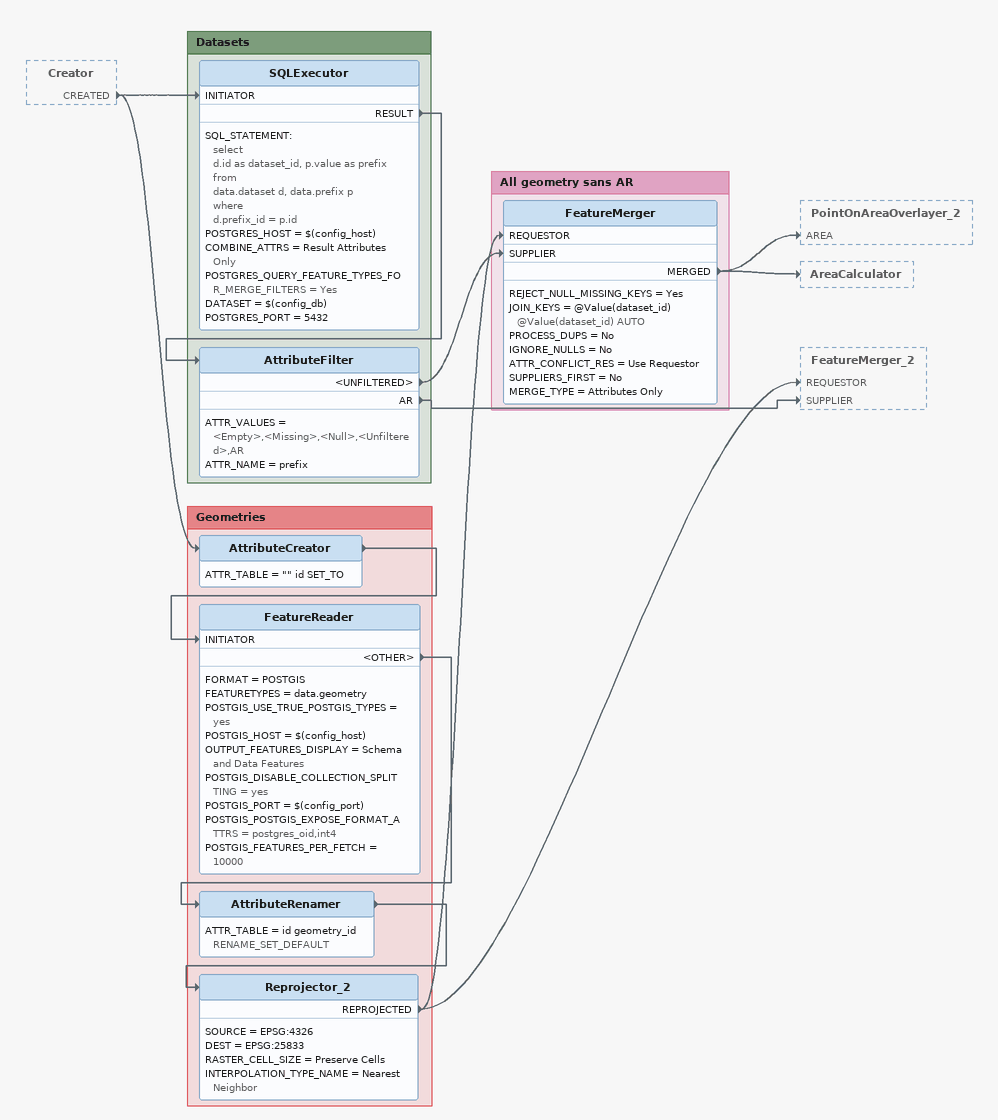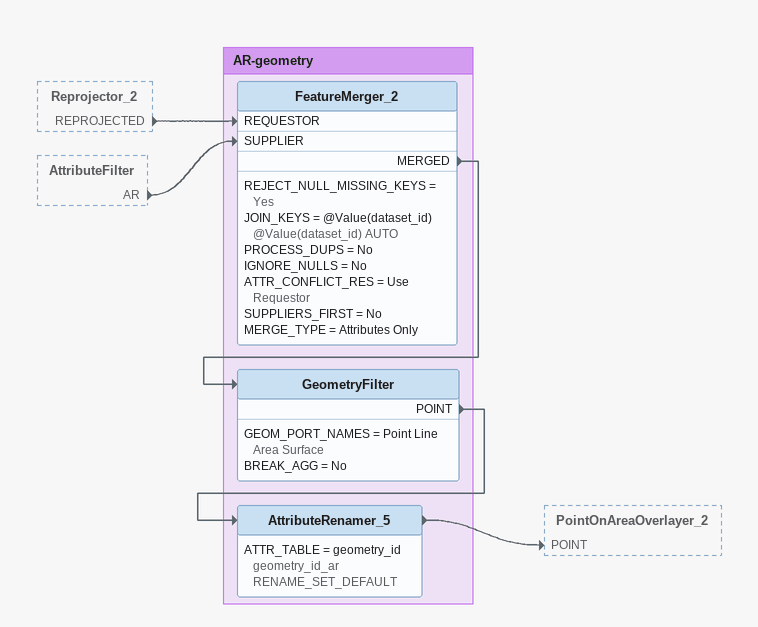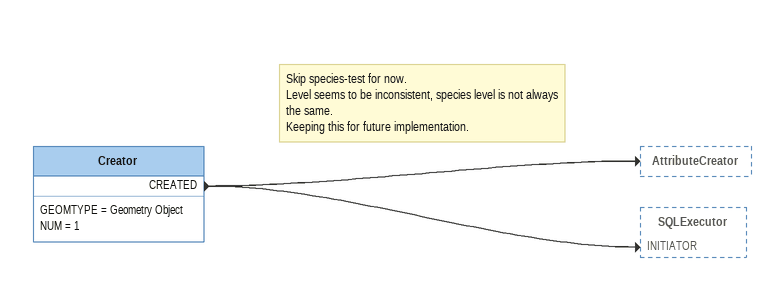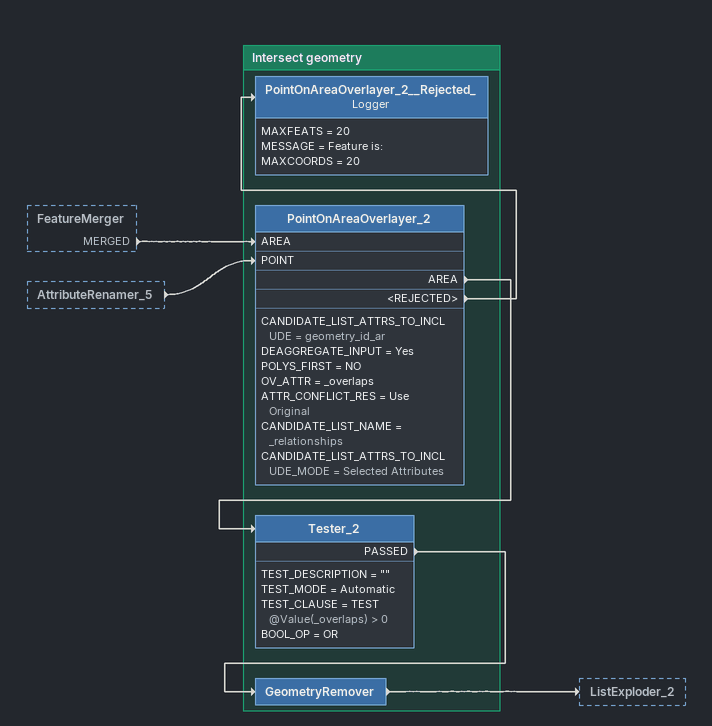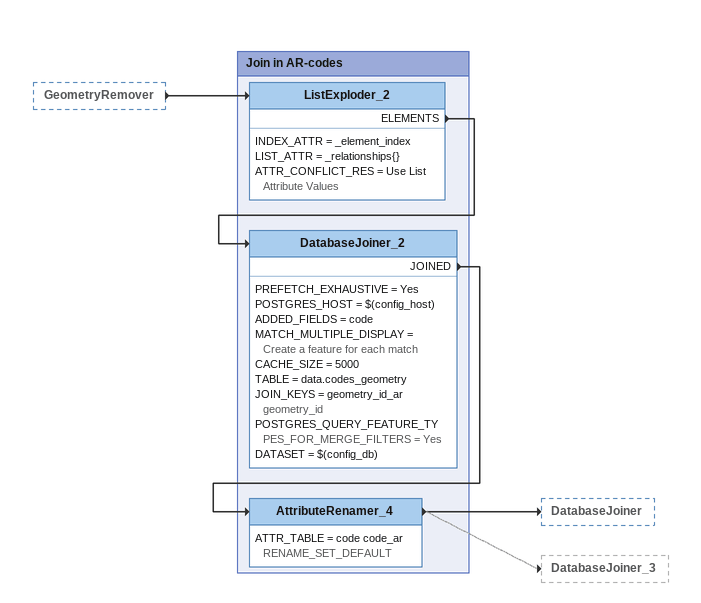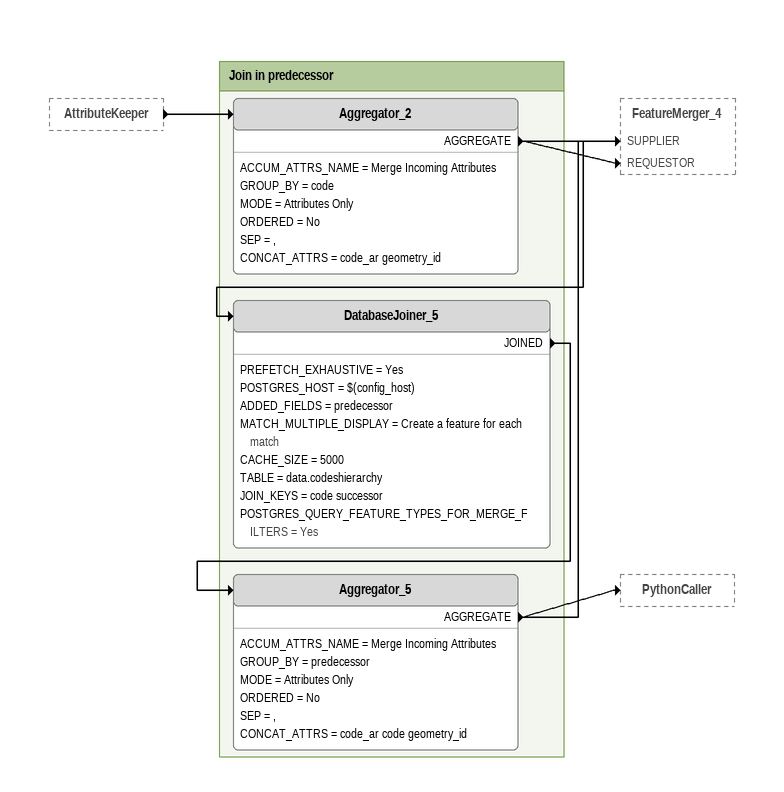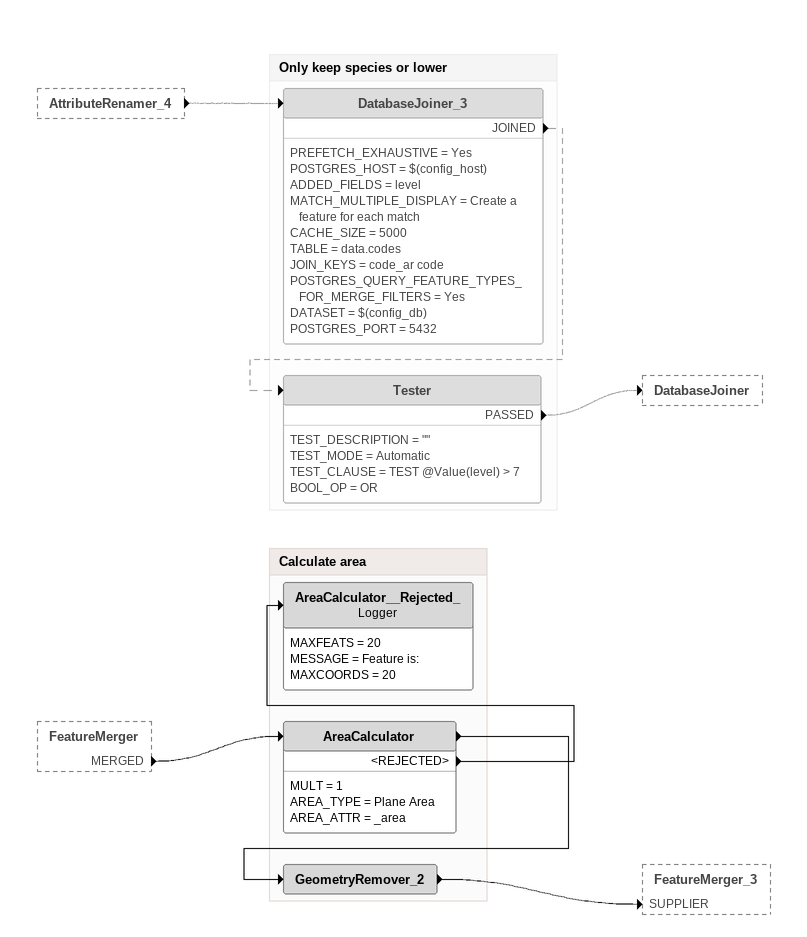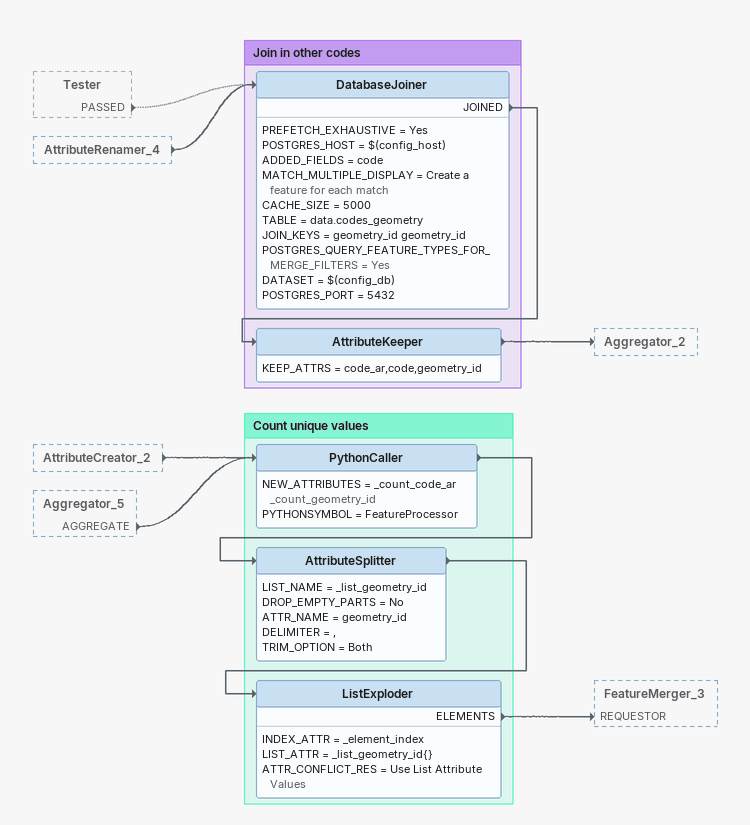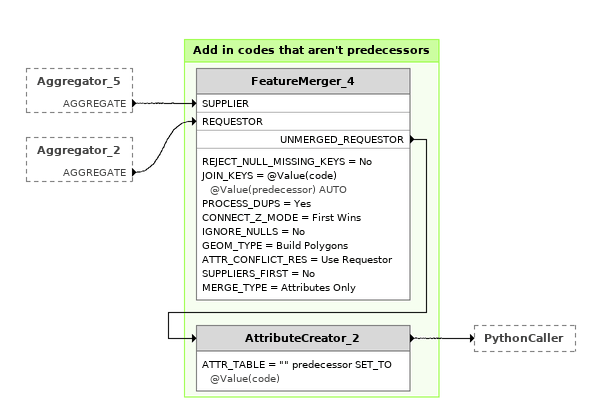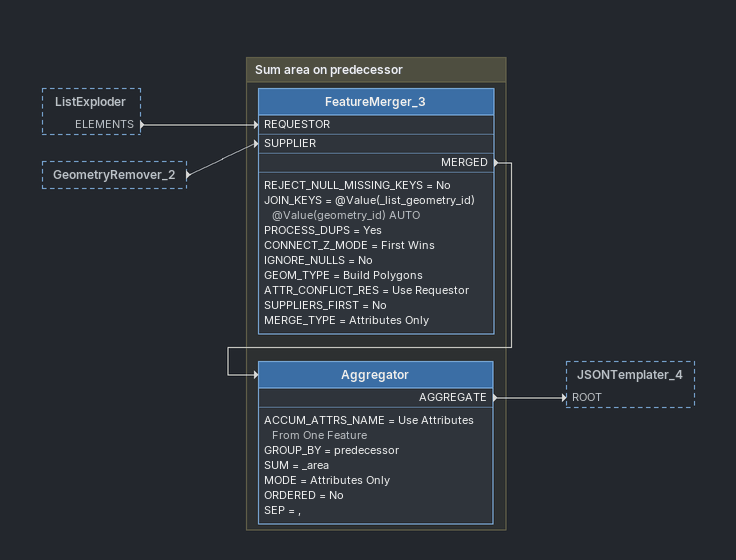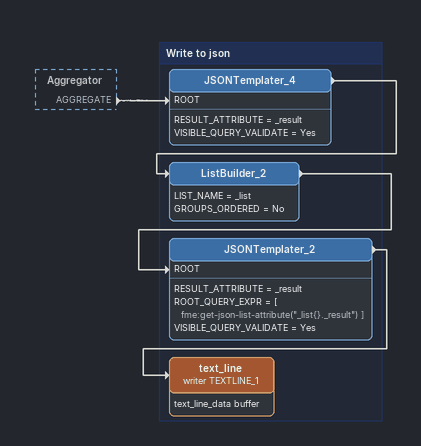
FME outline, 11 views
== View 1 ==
Creator [outside]
    CREATED -> AttributeCreator
    CREATED -> SQLExecutor [INITIATOR]

Bookmark: Datasets
SQLExecutor
    SQL_STATEMENT:
      select
      d.id as dataset_id, p.value as prefix
      from
      data.dataset d, data.prefix p
      where
      d.prefix_id = p.id
    POSTGRES_HOST = $(config_host)
    COMBINE_ATTRS = Result Attributes Only
    POSTGRES_QUERY_FEATURE_TYPES_FOR_MERGE_FILTERS = Yes
    DATASET = $(config_db)
    POSTGRES_PORT = 5432
    RESULT -> AttributeFilter
AttributeFilter
    ATTR_VALUES = <Empty>,<Missing>,<Null>,<Unfiltered>,AR
    ATTR_NAME = prefix
    <UNFILTERED> -> FeatureMerger [SUPPLIER]
    AR -> FeatureMerger_2 [SUPPLIER]

Bookmark: Geometries
AttributeCreator
    ATTR_TABLE = "" id SET_TO
    -> FeatureReader [INITIATOR]
FeatureReader
    FORMAT = POSTGIS
    FEATURETYPES = data.geometry
    POSTGIS_USE_TRUE_POSTGIS_TYPES = yes
    POSTGIS_HOST = $(config_host)
    OUTPUT_FEATURES_DISPLAY = Schema and Data Features
    POSTGIS_DISABLE_COLLECTION_SPLITTING = yes
    POSTGIS_PORT = $(config_port)
    POSTGIS_POSTGIS_EXPOSE_FORMAT_ATTRS = postgres_oid,int4
    POSTGIS_FEATURES_PER_FETCH = 10000
    <OTHER> -> AttributeRenamer
AttributeRenamer
    ATTR_TABLE = id geometry_id RENAME_SET_DEFAULT
    -> Reprojector_2
Reprojector_2
    SOURCE = EPSG:4326
    DEST = EPSG:25833
    RASTER_CELL_SIZE = Preserve Cells
    INTERPOLATION_TYPE_NAME = Nearest Neighbor
    REPROJECTED -> FeatureMerger_2 [REQUESTOR]
    REPROJECTED -> FeatureMerger [REQUESTOR]

Bookmark: All geometry sans AR
FeatureMerger
    REJECT_NULL_MISSING_KEYS = Yes
    JOIN_KEYS = @Value(dataset_id) @Value(dataset_id) AUTO
    PROCESS_DUPS = No
    IGNORE_NULLS = No
    ATTR_CONFLICT_RES = Use Requestor
    SUPPLIERS_FIRST = No
    MERGE_TYPE = Attributes Only
    MERGED -> PointOnAreaOverlayer_2 [AREA]
    MERGED -> AreaCalculator

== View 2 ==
Reprojector_2 [outside]
    REPROJECTED -> FeatureMerger_2 [REQUESTOR]
AttributeFilter [outside]
    AR -> FeatureMerger_2 [SUPPLIER]

Bookmark: AR-geometry
FeatureMerger_2
    REJECT_NULL_MISSING_KEYS = Yes
    JOIN_KEYS = @Value(dataset_id) @Value(dataset_id) AUTO
    PROCESS_DUPS = No
    IGNORE_NULLS = No
    ATTR_CONFLICT_RES = Use Requestor
    SUPPLIERS_FIRST = No
    MERGE_TYPE = Attributes Only
    MERGED -> GeometryFilter
GeometryFilter
    GEOM_PORT_NAMES = Point Line Area Surface
    BREAK_AGG = No
    POINT -> AttributeRenamer_5
AttributeRenamer_5
    ATTR_TABLE = geometry_id geometry_id_ar RENAME_SET_DEFAULT
    -> PointOnAreaOverlayer_2 [POINT]

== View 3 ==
Note: Skip species-test for now. / Level seems to be inconsistent, species level is not always the same. / Keeping this for future implementation.
Creator
    GEOMTYPE = Geometry Object
    NUM = 1
    CREATED -> AttributeCreator
    CREATED -> SQLExecutor [INITIATOR]

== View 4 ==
FeatureMerger [outside]
    MERGED -> PointOnAreaOverlayer_2 [AREA]
AttributeRenamer_5 [outside]
    -> PointOnAreaOverlayer_2 [POINT]

Bookmark: Intersect geometry
PointOnAreaOverlayer_2
    CANDIDATE_LIST_ATTRS_TO_INCLUDE = geometry_id_ar
    DEAGGREGATE_INPUT = Yes
    POLYS_FIRST = NO
    OV_ATTR = _overlaps
    ATTR_CONFLICT_RES = Use Original
    CANDIDATE_LIST_NAME = _relationships
    CANDIDATE_LIST_ATTRS_TO_INCLUDE_MODE = Selected Attributes
    AREA -> Tester_2
    <REJECTED> -> PointOnAreaOverlayer_2__Rejected_
PointOnAreaOverlayer_2__Rejected_: Logger
    MAXFEATS = 20
    MESSAGE = Feature is:
    MAXCOORDS = 20
Tester_2
    TEST_DESCRIPTION = ""
    TEST_MODE = Automatic
    TEST_CLAUSE = TEST @Value(_overlaps) > 0
    BOOL_OP = OR
    PASSED -> GeometryRemover
GeometryRemover
    -> ListExploder_2

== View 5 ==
GeometryRemover [outside]
    -> ListExploder_2

Bookmark: Join in AR-codes
ListExploder_2
    INDEX_ATTR = _element_index
    LIST_ATTR = _relationships{}
    ATTR_CONFLICT_RES = Use List Attribute Values
    ELEMENTS -> DatabaseJoiner_2
DatabaseJoiner_2
    PREFETCH_EXHAUSTIVE = Yes
    POSTGRES_HOST = $(config_host)
    ADDED_FIELDS = code
    MATCH_MULTIPLE_DISPLAY = Create a feature for each match
    CACHE_SIZE = 5000
    TABLE = data.codes_geometry
    JOIN_KEYS = geometry_id_ar geometry_id
    POSTGRES_QUERY_FEATURE_TYPES_FOR_MERGE_FILTERS = Yes
    DATASET = $(config_db)
    JOINED -> AttributeRenamer_4
AttributeRenamer_4
    ATTR_TABLE = code code_ar RENAME_SET_DEFAULT
    -> DatabaseJoiner
    -> DatabaseJoiner_3 [off]

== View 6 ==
AttributeKeeper [outside]
    -> Aggregator_2

Bookmark: Join in predecessor
Aggregator_2
    ACCUM_ATTRS_NAME = Merge Incoming Attributes
    GROUP_BY = code
    MODE = Attributes Only
    ORDERED = No
    SEP = ,
    CONCAT_ATTRS = code_ar geometry_id
    AGGREGATE -> FeatureMerger_4 [REQUESTOR]
    AGGREGATE -> DatabaseJoiner_5
DatabaseJoiner_5
    PREFETCH_EXHAUSTIVE = Yes
    POSTGRES_HOST = $(config_host)
    ADDED_FIELDS = predecessor
    MATCH_MULTIPLE_DISPLAY = Create a feature for each match
    CACHE_SIZE = 5000
    TABLE = data.codeshierarchy
    JOIN_KEYS = code successor
    POSTGRES_QUERY_FEATURE_TYPES_FOR_MERGE_FILTERS = Yes
    JOINED -> Aggregator_5
Aggregator_5
    ACCUM_ATTRS_NAME = Merge Incoming Attributes
    GROUP_BY = predecessor
    MODE = Attributes Only
    ORDERED = No
    SEP = ,
    CONCAT_ATTRS = code_ar code geometry_id
    AGGREGATE -> PythonCaller
    AGGREGATE -> FeatureMerger_4 [SUPPLIER]

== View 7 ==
AttributeRenamer_4 [outside]
    -> DatabaseJoiner_3 [off]
FeatureMerger [outside]
    MERGED -> AreaCalculator

Bookmark: Only keep species or lower
DatabaseJoiner_3 [off]
    PREFETCH_EXHAUSTIVE = Yes
    POSTGRES_HOST = $(config_host)
    ADDED_FIELDS = level
    MATCH_MULTIPLE_DISPLAY = Create a feature for each match
    CACHE_SIZE = 5000
    TABLE = data.codes
    JOIN_KEYS = code_ar code
    POSTGRES_QUERY_FEATURE_TYPES_FOR_MERGE_FILTERS = Yes
    DATASET = $(config_db)
    POSTGRES_PORT = 5432
    JOINED -> Tester [off]
Tester [off]
    TEST_DESCRIPTION = ""
    TEST_MODE = Automatic
    TEST_CLAUSE = TEST @Value(level) > 7
    BOOL_OP = OR
    PASSED -> DatabaseJoiner [off]

Bookmark: Calculate area
AreaCalculator
    MULT = 1
    AREA_TYPE = Plane Area
    AREA_ATTR = _area
    -> GeometryRemover_2
    <REJECTED> -> AreaCalculator__Rejected_
AreaCalculator__Rejected_: Logger
    MAXFEATS = 20
    MESSAGE = Feature is:
    MAXCOORDS = 20
GeometryRemover_2
    -> FeatureMerger_3 [SUPPLIER]

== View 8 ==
Tester [outside]
    PASSED -> DatabaseJoiner [off]
AttributeRenamer_4 [outside]
    -> DatabaseJoiner
AttributeCreator_2 [outside]
    -> PythonCaller
Aggregator_5 [outside]
    AGGREGATE -> PythonCaller

Bookmark: Join in other codes
DatabaseJoiner
    PREFETCH_EXHAUSTIVE = Yes
    POSTGRES_HOST = $(config_host)
    ADDED_FIELDS = code
    MATCH_MULTIPLE_DISPLAY = Create a feature for each match
    CACHE_SIZE = 5000
    TABLE = data.codes_geometry
    JOIN_KEYS = geometry_id geometry_id
    POSTGRES_QUERY_FEATURE_TYPES_FOR_MERGE_FILTERS = Yes
    DATASET = $(config_db)
    POSTGRES_PORT = 5432
    JOINED -> AttributeKeeper
AttributeKeeper
    KEEP_ATTRS = code_ar,code,geometry_id
    -> Aggregator_2

Bookmark: Count unique values
PythonCaller
    NEW_ATTRIBUTES = _count_code_ar _count_geometry_id
    PYTHONSYMBOL = FeatureProcessor
    -> AttributeSplitter
AttributeSplitter
    LIST_NAME = _list_geometry_id
    DROP_EMPTY_PARTS = No
    ATTR_NAME = geometry_id
    DELIMITER = ,
    TRIM_OPTION = Both
    -> ListExploder
ListExploder
    INDEX_ATTR = _element_index
    LIST_ATTR = _list_geometry_id{}
    ATTR_CONFLICT_RES = Use List Attribute Values
    ELEMENTS -> FeatureMerger_3 [REQUESTOR]

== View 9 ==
Aggregator_5 [outside]
    AGGREGATE -> FeatureMerger_4 [SUPPLIER]
Aggregator_2 [outside]
    AGGREGATE -> FeatureMerger_4 [REQUESTOR]

Bookmark: Add in codes that aren't predecessors
FeatureMerger_4
    REJECT_NULL_MISSING_KEYS = No
    JOIN_KEYS = @Value(code) @Value(predecessor) AUTO
    PROCESS_DUPS = Yes
    CONNECT_Z_MODE = First Wins
    IGNORE_NULLS = No
    GEOM_TYPE = Build Polygons
    ATTR_CONFLICT_RES = Use Requestor
    SUPPLIERS_FIRST = No
    MERGE_TYPE = Attributes Only
    UNMERGED_REQUESTOR -> AttributeCreator_2
AttributeCreator_2
    ATTR_TABLE = "" predecessor SET_TO @Value(code)
    -> PythonCaller

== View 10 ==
ListExploder [outside]
    ELEMENTS -> FeatureMerger_3 [REQUESTOR]
GeometryRemover_2 [outside]
    -> FeatureMerger_3 [SUPPLIER]

Bookmark: Sum area on predecessor
FeatureMerger_3
    REJECT_NULL_MISSING_KEYS = No
    JOIN_KEYS = @Value(_list_geometry_id) @Value(geometry_id) AUTO
    PROCESS_DUPS = Yes
    CONNECT_Z_MODE = First Wins
    IGNORE_NULLS = No
    GEOM_TYPE = Build Polygons
    ATTR_CONFLICT_RES = Use Requestor
    SUPPLIERS_FIRST = No
    MERGE_TYPE = Attributes Only
    MERGED -> Aggregator
Aggregator
    ACCUM_ATTRS_NAME = Use Attributes From One Feature
    GROUP_BY = predecessor
    SUM = _area
    MODE = Attributes Only
    ORDERED = No
    SEP = ,
    AGGREGATE -> JSONTemplater_4 [ROOT]

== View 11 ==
Aggregator [outside]
    AGGREGATE -> JSONTemplater_4 [ROOT]

Bookmark: Write to json
JSONTemplater_4
    RESULT_ATTRIBUTE = _result
    VISIBLE_QUERY_VALIDATE = Yes
    -> ListBuilder_2
ListBuilder_2
    LIST_NAME = _list
    GROUPS_ORDERED = No
    -> JSONTemplater_2 [ROOT]
JSONTemplater_2
    RESULT_ATTRIBUTE = _result
    ROOT_QUERY_EXPR = [ fme:get-json-list-attribute("_list{}._result") ]
    VISIBLE_QUERY_VALIDATE = Yes
    -> text_line (writer TEXTLINE_1)
text_line (writer TEXTLINE_1)
    attributes: text_line_data buffer
